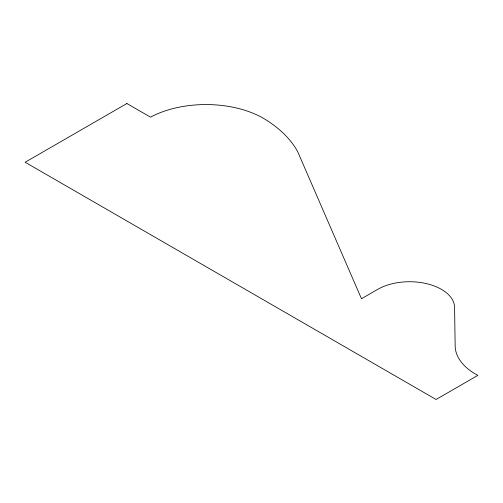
<?xml version="1.0" encoding="UTF-8"?>
<svg xmlns="http://www.w3.org/2000/svg" width="503" height="503" viewBox="0 0 503 503"><rect width="100%" height="100%" fill="white"/><g stroke="black" fill="none" stroke-linecap="round" stroke-linejoin="round"><path stroke-width="0.75" d="M126.882 103.511L25.15 162.249L436.07 399.489L477.85 375.364A70.036 40.435 0 0 1 455.152 345.907L454.586 307.503A45.018 25.993 0 0 0 426.972 283.749A45.018 25.993 0 0 0 378.281 289.036L361.475 298.738L297.757 151.824A146.7 84.699 0 0 0 265.924 119.815A81.279 46.924 0 0 0 150.516 117.161L126.882 103.511"/></g></svg>
